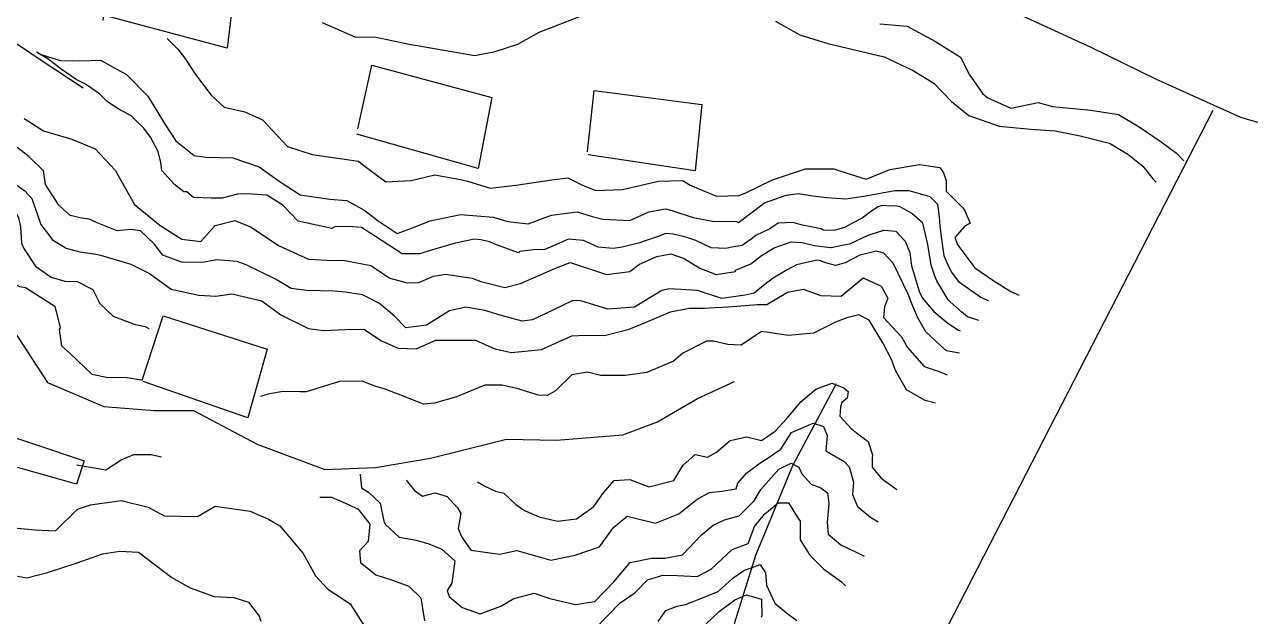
# Model space of a CAD drawing. Header units: inches. Extents: x 200 to 566, y -336 to 11.
# Drawn here: x 443.7 to 516.8, y -103.7 to -68.5 of the extents above; entities that cross this region are included whole.
import ezdxf

# ---------------------------------------------------------------- set-up
doc = ezdxf.new("R2010")
doc.units = ezdxf.units.IN
doc.header["$MEASUREMENT"] = 0
doc.layers.get('0').update_dxf_attribs({"color": 31})
doc.layers.add('NEW', color=7, linetype='Continuous')

msp = doc.modelspace()

# ---------------------------------------------------------------- linework, layer by layer
for points in [[(439.538, -50.466), (450.088, -54.881), (455.413, -57.011), (463.463, -58.927), (473.282, -61.062), (478.636, -61.063), (484.279, -62.203), (487.996, -62.769), (495.742, -64.812), (499.34, -66.215), (507.251, -69.854), (511.106, -71.737), (516.176, -74.02), (521.922, -75.716), (526.73, -76.987), (532.013, -77.697), (535.679, -78.364), (541.61, -78.235), (546.339, -79.227), (550.873, -81.131), (553.787, -82.41), (558.206, -85.43), (562.511, -89.996)], [(461.479, -68.393), (463.407, -69.246), (464.695, -69.265), (466.543, -69.662), (470.565, -70.353), (471.775, -70.119), (473.134, -69.682), (474.391, -68.967), (477.108, -67.915)], [(488.476, -68.318), (489.923, -69.123), (491.594, -69.647), (494.935, -70.443), (496.634, -71.221), (497.903, -72.001), (498.948, -73.086), (499.991, -73.918), (501.79, -74.568), (503.66, -74.737), (505.125, -74.831), (506.618, -75.129), (508.364, -75.577), (509.455, -76.231), (510.345, -76.936), (510.958, -77.719), (511.137, -77.896)], [(494.689, -68.467), (496.307, -68.612), (498.007, -69.516), (499.48, -70.447), (500.02, -71.509), (500.813, -72.646), (501.118, -72.873), (502.487, -73.5), (504.125, -73.163), (504.961, -73.387), (507.26, -73.605), (508.904, -73.876), (510.122, -74.605), (511.443, -75.486), (512.358, -76.167), (512.791, -76.621)], [(438.351, -69.387), (439.967, -69.354), (441.406, -69.195), (443.203, -69.593), (444.678, -70.6), (447.245, -72.287)], [(452.244, -69.348), (452.881, -69.979), (453.29, -70.509), (453.931, -71.495), (454.851, -72.708), (455.641, -73.439), (456.856, -73.713), (457.921, -74.189), (459.401, -75.779), (460.87, -76.254), (462.135, -76.426), (463.627, -76.647), (463.881, -76.849), (465.255, -77.882), (466.769, -77.798), (468.181, -77.462), (469.8, -77.759), (470.129, -77.834), (471.471, -78.258), (473.01, -78.074), (475.28, -77.733), (476.112, -77.628), (476.975, -78.08), (477.76, -78.381), (479.351, -78.323), (481.493, -77.831), (482.957, -77.799), (483.389, -78.076), (484.961, -78.728), (486.299, -78.696), (486.752, -78.516), (488.285, -77.749), (490.249, -77.106), (491.94, -77.098), (492.548, -77.298), (493.865, -77.723), (495.274, -77.133), (497.039, -76.846), (498.252, -77.018), (498.482, -77.346), (498.638, -77.802), (498.644, -78.436), (499.637, -79.419), (499.74, -79.596), (500.075, -80.33), (499.723, -80.534), (499.149, -81.196), (499.33, -81.651), (500.352, -82.99), (501.47, -83.77), (502.485, -84.399), (502.992, -84.625)], [(500.582, -86.132), (499.899, -85.907), (499.542, -85.604), (498.881, -85.024), (498.753, -84.898), (498.086, -83.761), (497.958, -83.483), (497.75, -82.825), (497.536, -81.609), (497.247, -80.343), (496.585, -79.763), (495.9, -79.361), (495.597, -79.312), (495.369, -79.313), (494.814, -79.29), (494.587, -79.367), (494.21, -79.597), (493.634, -80.03), (493.056, -80.337), (492.578, -80.593), (491.974, -80.773), (491.317, -80.751), (491.19, -80.676), (490.077, -80.453), (489.495, -80.303), (488.637, -80.333), (488.135, -80.664), (487.305, -81.074), (487.029, -81.278), (486.477, -81.661), (485.872, -81.765), (485.519, -81.843), (484.635, -81.796), (483.722, -81.369), (483.14, -81.169), (482.38, -80.996), (481.925, -80.947), (481.548, -81.101), (480.894, -81.332), (480.365, -81.512), (479.332, -81.77), (478.802, -81.849), (477.918, -81.752), (477.03, -81.375), (476.12, -81.278), (475.743, -81.458), (474.737, -81.893), (474.055, -81.922), (473.223, -82.027), (473.173, -82.103), (471.754, -81.578), (471.45, -81.452), (470.919, -81.328), (470.514, -81.279), (469.329, -81.538), (468.171, -81.873), (467.264, -82.156), (466.229, -82.161), (464.653, -81.129), (463.815, -80.601), (463.032, -80.528), (462.224, -80.557), (462.048, -80.66), (460.048, -80.213), (459.13, -79.254), (458.165, -78.675), (456.977, -78.579), (456.422, -78.607), (455.515, -78.84), (454.858, -78.843), (453.797, -78.797), (453.415, -78.469), (453.238, -78.47), (452.678, -78.042), (451.913, -77.209), (451.858, -76.727), (451.7, -76.069), (451.238, -75.209), (450.854, -74.678), (450.089, -73.947), (449.353, -73.545), (448.692, -73.117), (448.208, -72.637), (447.699, -72.285), (447.369, -72.058), (446.81, -71.782), (445.921, -71.177), (445.132, -70.547), (444.522, -70.195), (444.496, -70.119)], [(444.675, -70.27), (445.865, -70.645), (447.027, -70.665), (448.265, -70.634), (449.814, -71.489), (451.089, -72.776), (452.115, -74.47), (452.755, -75.43), (453.849, -76.312), (454.532, -76.411), (456.149, -76.454), (457.72, -76.979), (458.915, -77.835), (460.16, -78.641), (461.931, -78.911), (462.941, -78.982), (464.008, -79.586), (464.796, -80.191), (465.94, -80.946), (465.94, -80.946), (466.846, -80.612), (467.903, -80.201), (469.718, -79.813), (471.664, -79.981), (472.525, -80.23), (473.738, -80.377), (475.122, -79.863), (476.661, -79.653), (477.547, -79.928), (478.18, -80.103), (479.797, -80.171), (480.929, -79.659), (481.912, -79.477), (482.292, -79.577), (483.558, -80.001), (484.722, -80.224), (486.161, -80.243), (486.263, -80.293), (487.818, -79.12), (489.101, -78.658), (489.833, -78.578), (490.692, -78.701), (491.501, -78.798), (492.664, -78.894), (493.849, -78.711), (495.588, -78.399), (496.421, -78.395), (497.662, -78.744), (498.019, -79.097), (498.12, -79.198), (498.228, -79.958), (498.259, -80.516), (498.368, -81.453), (498.502, -82.263), (498.734, -82.82), (498.94, -83.225), (499.374, -83.805), (500.696, -84.737), (501.152, -84.963)], [(514.522, -73.634), (492.939, -115.571)], [(443.725, -74.103), (444.869, -74.833), (446.566, -75.332), (447.96, -75.909), (449.134, -77.171), (449.93, -78.587), (450.29, -79.219), (451.817, -80.479), (453.113, -81.285), (454.251, -81.431), (455.1, -80.464), (456.26, -80.18), (457.198, -80.556), (458.9, -81.688), (460.65, -82.466), (462.141, -82.56), (462.722, -82.532), (464.366, -82.854), (465.51, -83.609), (466.523, -83.883), (467.229, -83.855), (468.11, -83.496), (468.816, -83.366), (470.409, -83.612), (470.916, -83.812), (472.359, -84.16), (473.291, -83.928), (474.373, -83.441), (475.328, -83.031), (476.234, -82.672), (478.413, -83.397), (479.8, -83.213), (480.377, -82.779), (481.408, -82.318), (482.24, -82.162), (483.025, -82.437), (483.965, -83.016), (484.928, -83.392), (486.087, -83.209), (486.087, -83.133), (486.992, -82.748), (487.644, -82.264), (488.398, -81.804), (489.404, -81.444), (490.061, -81.492), (490.795, -81.666), (491.756, -81.788), (491.781, -81.788), (492.537, -81.632), (492.89, -81.555), (493.996, -81.043), (494.928, -80.759), (495.635, -80.807), (496.196, -81.413), (496.48, -82.07), (496.563, -82.881), (497.031, -84.374), (497.212, -84.779), (497.901, -85.587), (498.741, -86.292), (499.376, -86.695), (499.477, -86.745)], [(499.439, -88.063), (498.655, -87.94), (498.273, -87.587), (497.432, -86.805), (496.945, -85.971), (496.584, -85.137), (496.377, -84.555), (495.476, -82.709), (494.915, -82.128), (494.485, -82.003), (493.502, -82.236), (492.623, -82.697), (492.043, -82.851), (491.461, -82.702), (491.157, -82.577), (490.929, -82.527), (489.72, -82.812), (489.167, -83.118), (488.338, -83.604), (487.862, -83.961), (487.21, -84.496), (486.656, -84.625), (485.269, -84.809), (483.825, -84.335), (482.158, -84.241), (481.704, -84.345), (480.072, -85.341), (478.482, -85.45), (476.886, -84.95), (476.406, -84.927), (475.2, -85.516), (473.993, -86.079), (473.387, -86.158), (472.122, -85.834), (471.159, -85.535), (470.021, -85.337), (469.063, -85.544), (467.682, -86.413), (466.446, -86.571), (465.758, -85.839), (464.892, -85.108), (463.877, -84.606), (462.866, -84.433), (462.183, -84.385), (460.541, -84.342), (459.631, -84.22), (458.691, -83.667), (456.941, -82.813), (456.408, -82.613), (455.195, -82.517), (454.338, -82.673), (453.1, -82.653), (451.985, -82.228), (451.474, -81.571), (450.658, -80.789), (450.102, -80.716), (449.269, -80.795), (448.077, -80.319), (447.595, -80.093), (447.064, -80.02), (446.457, -79.871), (445.794, -79.265), (445, -78.027), (444.866, -77.216), (443.999, -76.358), (443.312, -75.829)], [(442.774, -77.708), (443.765, -78.413), (444.174, -78.867), (444.719, -80.411), (445.409, -81.321), (446.222, -81.824), (447.033, -82.048), (447.993, -82.17), (448.272, -82.245), (450.07, -82.769), (451.187, -83.322), (452.484, -84.253), (454.129, -84.626), (455.139, -84.672), (456.098, -84.541), (457.87, -84.963), (459.014, -85.794), (460.663, -86.598), (461.548, -86.72), (462.836, -86.664), (463.947, -86.633), (465.014, -87.338), (466.003, -87.764), (467.064, -87.81), (468.246, -87.297), (470.595, -87.286), (471.761, -87.813), (472.748, -88.037), (474.539, -87.851), (475.143, -87.569), (476.35, -87.031), (477.133, -87.002), (478.294, -87.022), (479.756, -86.635), (480.762, -86.225), (482.221, -85.609), (483.33, -85.401), (484.239, -85.397), (484.87, -85.344), (485.678, -85.314), (487.393, -85.18), (487.949, -85.177), (489.179, -84.436), (490.112, -84.254), (491.176, -84.63), (492.388, -84.675), (493.691, -83.579), (494.756, -84.081), (495.167, -84.788), (494.97, -85.322), (494.9, -85.955), (495.971, -87.091), (496.33, -87.723), (497.325, -88.859), (498.211, -89.159), (498.693, -89.359)], [(440.765, -78.985), (441.624, -79.006), (442.332, -79.053), (443.092, -79.379), (443.376, -80.012), (443.507, -80.544), (443.567, -81.532), (443.696, -81.836), (444.388, -82.897), (445.329, -83.552), (446.139, -83.776), (446.872, -83.798), (447.811, -84.275), (448.223, -85.11), (449.013, -85.867), (450.28, -86.342), (450.938, -86.491), (451.141, -86.592)], [(442.465, -82.475), (442.721, -82.93), (442.724, -83.158), (442.957, -83.842), (443.44, -84.093), (443.794, -84.167), (445.547, -85.275), (445.862, -86.566), (445.813, -86.668), (445.948, -87.63), (446.457, -88.084), (447.757, -89.32), (448.617, -89.494), (449.855, -89.513), (450.69, -89.661), (450.791, -89.661)], [(443.06, -86.681), (445.11, -89.814), (448.457, -91.243), (451.465, -91.483), (453.814, -91.472), (457.595, -93.482), (461.625, -94.983), (464.654, -94.868), (467.932, -94.32), (472.442, -93.183), (475.422, -93.245), (479.384, -92.922), (481.448, -92.152), (483.834, -90.772), (486.021, -89.748)], [(470.723, -95.726), (471.155, -95.977), (471.789, -96.279), (472.295, -96.403), (473.008, -97.084), (473.517, -97.436), (474.404, -97.812), (475.492, -98.061), (476.627, -97.928), (477.656, -97.189), (478.229, -96.375), (478.854, -95.637), (479.787, -95.582), (480.928, -96.033), (482.414, -95.645), (482.961, -94.756), (483.688, -94.093), (484.421, -94.267), (484.949, -93.961), (485.776, -93.272), (486.758, -93.04), (487.644, -93.264), (488.447, -92.702), (489.147, -91.964), (489.996, -90.946), (490.873, -90.207), (491.83, -89.848), (492.539, -90.123), (492.794, -90.35), (492.747, -90.756), (492.421, -91.011), (492.348, -91.265), (492.302, -91.822), (492.991, -92.579), (493.296, -92.806), (493.982, -93.335), (494.242, -94.12), (494.219, -94.322), (494.224, -94.855), (494.76, -95.511), (495.7, -96.191)], [(492.083, -89.897), (489.476, -94.776), (487.278, -100.108), (485.806, -104.804), (484.293, -107.776), (483.425, -112.215), (483.464, -116.497), (484.393, -121.383), (484.239, -126.68), (483.307, -129.674), (482.341, -131.706), (481.087, -132.624), (481.155, -134.448)], [(466.48, -95.619), (466.965, -96.251), (467.448, -96.578), (468.204, -96.372), (468.913, -96.596), (469.525, -97.278), (469.73, -97.606), (469.562, -98.494), (469.794, -99.025), (470.331, -99.783), (472.025, -100.029), (473.059, -99.821), (474.249, -100.145), (475.084, -100.394), (476.546, -100.083), (477.981, -99.595), (478.829, -98.45), (479.631, -97.762), (481.326, -98.185), (482.71, -97.621), (483.813, -96.754), (484.542, -96.37), (485.273, -96.291), (486.13, -96.135), (486.228, -95.805), (486.753, -95.219), (487.48, -94.658), (487.907, -94.378), (488.785, -93.79), (489.433, -92.799), (490.715, -92.235), (491.323, -92.435), (491.555, -92.966), (491.463, -93.879), (492.554, -94.508), (492.86, -94.836), (493.121, -95.747), (493.052, -96.482), (493.361, -97.19), (494.124, -97.82), (494.581, -98.097)], [(446.848, -94.724), (448.593, -95.02), (449.497, -94.407), (450.252, -94.099), (451.287, -94.094), (451.895, -94.244)], [(463.724, -95.278), (463.807, -96.088), (464.239, -96.34), (464.927, -96.995), (465.138, -98.059), (465.216, -98.236), (466.056, -99.018), (467.068, -99.19), (467.828, -99.415), (468.588, -99.741), (469.378, -100.421), (469.188, -101.765), (468.914, -102.198), (469.044, -102.552), (469.807, -103.207), (470.871, -103.582), (472.104, -103.12), (472.883, -102.66), (474.092, -102.35), (475.03, -102.675), (476.548, -103.023), (477.708, -102.84), (478.833, -101.669), (479.807, -100.524), (481.093, -100.264), (481.876, -100.261), (482.934, -100.078), (484.035, -98.907), (484.761, -98.295), (485.44, -97.988), (486.297, -97.756), (487.197, -96.865), (487.595, -96.178), (488.67, -94.982), (489.399, -94.624), (489.855, -94.85), (490.036, -95.255), (490.597, -95.86), (491.18, -96.085), (491.561, -96.388), (491.643, -97.021), (491.552, -98.137), (491.609, -98.846), (492.372, -99.476), (493.311, -99.928), (493.742, -100.154)], [(442.462, -98.395), (444.383, -98.588), (445.596, -98.633), (446.897, -97.36), (447.678, -97.102), (449.494, -96.84), (451.114, -97.238), (452.053, -97.741), (454.049, -97.782), (455.104, -97.169), (457.178, -97.463), (458.268, -97.939), (458.954, -98.342), (460.333, -99.983), (461.078, -101.322), (461.817, -102.105), (463.139, -102.985), (464.189, -104.628)], [(461.337, -96.632), (462.019, -96.629), (463.033, -97.08), (463.617, -97.356), (464.307, -98.24), (464.215, -99.28), (463.69, -99.84), (463.747, -100.524), (464.663, -101.255), (465.651, -101.58), (466.639, -101.93), (467.353, -102.636), (467.567, -104.004)], [(477.748, -104.437), (479.224, -102.934), (480.102, -102.322), (480.852, -101.558), (481.759, -101.275), (482.617, -101.296), (483.805, -101.367), (484.634, -100.932), (484.959, -100.626), (485.886, -99.76), (486.842, -99.401), (487.211, -98.385), (487.811, -97.647), (488.638, -96.985), (489.244, -96.982), (489.756, -97.816), (489.935, -98.068), (489.946, -99.183), (490.509, -100.093), (491.325, -100.9), (492.392, -101.681), (492.647, -101.907)], [(442.361, -101.158), (443.879, -101.43), (445.114, -101.119), (446.877, -100.553), (448.387, -100.014), (449.421, -99.857), (450.533, -99.902), (452.517, -101.414), (453.609, -102.042), (455.028, -102.542), (456.215, -102.613), (457.077, -102.888), (457.716, -103.721), (457.82, -104.025)], [(481.481, -104.039), (481.93, -103.378), (482.609, -103.121), (483.113, -103.017), (484.119, -102.632), (485.05, -102.248), (485.927, -101.458), (486.579, -100.999), (487.56, -100.639), (487.868, -101.145), (487.925, -101.879), (488.44, -102.941), (489.229, -103.596), (489.737, -103.974)], [(484.336, -104.177), (485.112, -103.438), (486.039, -102.75), (486.744, -102.442), (487.63, -102.717), (487.664, -103.68), (487.615, -103.807)]]:
    msp.add_lwpolyline(points)
msp.add_lwpolyline([(498.001, -91.035), (497.394, -90.886), (496.277, -90.258), (495.61, -89.095), (495.403, -88.488), (494.863, -87.451), (494.043, -86.112), (493.434, -85.785), (492.728, -85.966), (492.049, -86.222), (490.742, -86.887), (489.228, -87.021), (488.065, -86.849), (487.635, -86.775), (486.431, -87.592), (485.622, -87.545), (484.787, -87.346), (484.358, -87.348), (482.95, -88.065), (482.399, -88.549), (480.815, -89.215), (479.528, -89.399), (478.039, -89.406), (477.279, -89.207), (476.346, -89.363), (475.37, -90.305), (474.868, -90.587), (474.337, -90.564), (473.147, -90.189), (472.185, -89.966), (471.15, -89.97), (469.464, -90.663), (468.155, -91.049), (467.498, -91.103), (466.256, -90.602), (465.167, -90.201), (464.66, -90.052), (463.849, -89.726), (462.511, -89.758), (460.521, -90.375), (460.168, -90.377), (459.157, -90.356), (458.325, -90.487), (457.922, -90.616), (457.796, -90.642, 2.907763)], format="xyb")
at = {"layer": 'NEW'}
for points in [[(448.42, -68.28), (448.772, -65.388), (456.14, -67.124), (455.813, -69.915), (448.291, -67.926)], [(463.589, -74.716), (464.437, -70.934), (471.579, -72.848), (470.76, -77.087), (463.541, -75.046)], [(477.267, -76.089), (477.663, -72.436), (484.086, -73.264), (483.693, -77.221), (477.319, -76.266)], [(450.741, -89.686), (451.993, -85.853), (458.2, -87.826), (457.05, -91.913), (450.817, -89.762)], [(440.984, -94.32), (441.422, -92.519), (447.3, -94.468), (446.833, -95.864), (441.287, -94.294), (441.474, -92.645)]]:
    msp.add_lwpolyline(points, dxfattribs=at)

doc.saveas('drawing.dxf')
